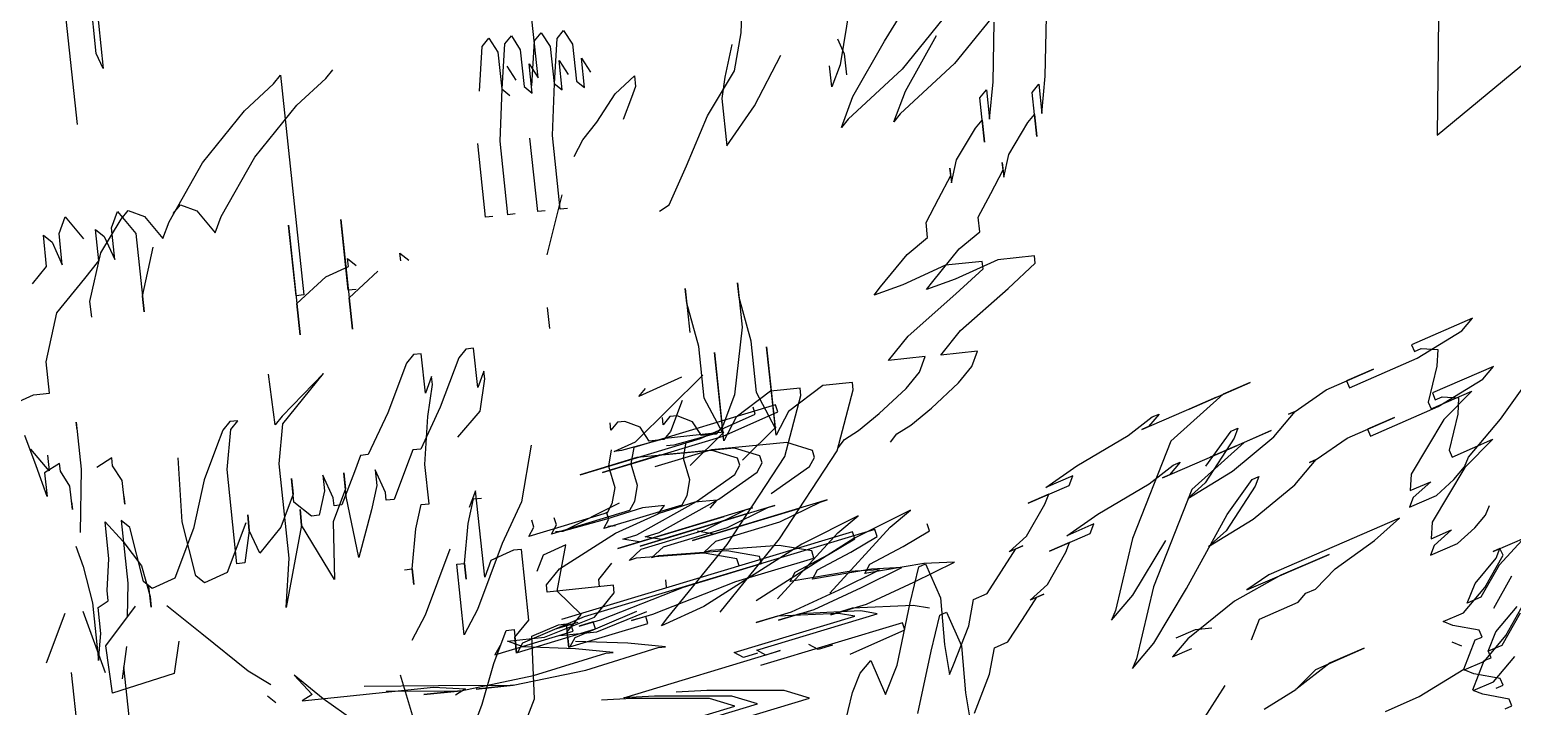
# Model space of a CAD drawing. Header units: millimetres. Extents: x 7703 to 16070, y -6855 to 95.
# Drawn here: x 14873.53 to 14896.03, y -4751.02 to -4740.75 of the extents above; entities that cross this region are included whole.
import ezdxf

# ---------------------------------------------------------------- set-up
doc = ezdxf.new("R2010")
doc.units = ezdxf.units.MM
for name, color, linetype in [('AĞAÇLAR', 7, 'Continuous'), ('yeni', 7, 'Continuous'), ('YENİ AĞAÇ', 80, 'Continuous')]:
    doc.layers.add(name, color=color, linetype=linetype)
doc.layers.add('kapı', color=6, linetype='Continuous', lineweight=9)
doc.styles.get("Standard").update_dxf_attribs({"font": 'stylu.ttf', "height": 10})

# ---------------------------------------------------------------- blocks, each defined once
blk = doc.blocks.new('A$C06865A3D')
at = {"color": 84}
for p, q in [((1.6992, 3.4733), (1.6799, 3.4243)), ((1.7004, 3.4603), (1.6992, 3.4733)), ((1.6908, 3.42), (1.7004, 3.4603)), ((1.7712, 3.4324), (1.7656, 3.466)), ((1.6875, 3.4276), (1.6973, 3.4364)), ((1.6973, 3.4364), (1.706, 3.4266)), ((1.7268, 3.3996), (1.7397, 3.4322)), ((1.7397, 3.4322), (1.7399, 3.4007)), ((1.7747, 3.3933), (1.7712, 3.4324)), ((1.6799, 3.4243), (1.6854, 3.4222)), ((1.6854, 3.4222), (1.6875, 3.4276)), ((1.706, 3.4266), (1.7214, 3.4017)), ((1.6694, 3.3656), (1.6908, 3.42)), ((1.2588, 3.4086), (1.2675, 3.3263)), ((1.3253, 3.3699), (1.2926, 3.4039)), ((1.7214, 3.4017), (1.7268, 3.3996)), ((1.7399, 3.4007), (1.7521, 3.3519)), ((1.8496, 3.4078), (1.8521, 3.3502)), ((1.6575, 3.3514), (1.6725, 3.3895)), ((1.6725, 3.3895), (1.6639, 3.3678)), ((1.778, 3.3857), (1.7747, 3.3933)), ((1.7791, 3.3727), (1.778, 3.3857)), ((1.8412, 3.3545), (1.8519, 3.3817)), ((1.3443, 3.347), (1.3253, 3.3699)), ((1.6639, 3.3678), (1.6694, 3.3656)), ((1.7782, 3.3542), (1.7791, 3.3727)), ((1.3262, 3.3617), (1.3443, 3.347)), ((1.327, 3.3535), (1.3262, 3.3617)), ((1.3543, 3.3314), (1.327, 3.3535)), ((1.6522, 3.3221), (1.6575, 3.3514)), ((1.7521, 3.3519), (1.7608, 3.3422)), ((1.7608, 3.3422), (1.7673, 3.3585)), ((1.7673, 3.3585), (1.7663, 3.34)), ((1.7696, 3.3324), (1.7782, 3.3542)), ((1.8433, 3.3599), (1.8412, 3.3545)), ((1.8466, 3.3524), (1.8433, 3.3599)), ((1.8488, 3.3578), (1.8433, 3.3599)), ((1.849, 3.3263), (1.8466, 3.3524)), ((1.8565, 3.3296), (1.8488, 3.3578)), ((1.8521, 3.3502), (1.8598, 3.322)), ((1.3407, 3.3424), (1.3543, 3.3314)), ((1.3415, 3.3342), (1.3407, 3.3424)), ((1.7663, 3.34), (1.7696, 3.3324)), ((1.2554, 3.2834), (1.2419, 3.3319)), ((1.3487, 3.3058), (1.3415, 3.3342)), ((1.8589, 3.3035), (1.8565, 3.3296)), ((1.2675, 3.3263), (1.2653, 3.2679)), ((1.6501, 3.3167), (1.6522, 3.3221)), ((1.6522, 3.3221), (1.6501, 3.3167)), ((1.6546, 3.296), (1.6522, 3.3221)), ((1.8556, 3.3111), (1.849, 3.3263)), ((1.8598, 3.322), (1.8556, 3.3111)), ((1.3586, 3.2903), (1.3487, 3.3058)), ((1.5917, 3.2642), (1.611, 3.3132)), ((1.611, 3.3132), (1.6024, 3.2915)), ((1.8524, 3.2872), (1.8589, 3.3035)), ((1.3495, 3.2976), (1.3586, 3.2903)), ((1.3541, 3.2939), (1.3495, 3.2976)), ((1.3604, 3.2738), (1.3541, 3.2939)), ((1.6505, 3.2537), (1.6546, 3.296)), ((1.8773, 3.3025), (1.86, 3.2905)), ((1.8828, 3.3004), (1.8773, 3.3025)), ((1.8806, 3.295), (1.8828, 3.3004)), ((1.8906, 3.2722), (1.8806, 3.295)), ((1.2662, 3.2596), (1.2554, 3.2834)), ((1.5767, 3.2262), (1.6003, 3.286)), ((1.6003, 3.286), (1.5917, 3.2642)), ((1.6024, 3.2915), (1.5995, 3.236)), ((1.6275, 3.2753), (1.6296, 3.2807)), ((1.6296, 3.2807), (1.633, 3.2731)), ((1.86, 3.2905), (1.8524, 3.2872)), ((1.3666, 3.2537), (1.3604, 3.2738)), ((1.6331, 3.2416), (1.6275, 3.2753)), ((1.633, 3.2731), (1.6419, 3.2319)), ((1.881, 3.232), (1.8906, 3.2722)), ((1.2653, 3.2679), (1.2662, 3.2596)), ((1.4197, 3.2635), (1.4013, 3.2407)), ((1.4242, 3.2598), (1.4197, 3.2635)), ((1.4232, 3.2306), (1.4242, 3.2598)), ((1.3757, 3.2463), (1.3666, 3.2537)), ((1.3738, 3.2253), (1.3757, 3.2463)), ((1.6409, 3.2134), (1.6505, 3.2537)), ((1.4013, 3.2407), (1.3883, 3.206)), ((1.5724, 3.2153), (1.5755, 3.2392)), ((1.5755, 3.2392), (1.5777, 3.2446)), ((1.5777, 3.2446), (1.5788, 3.2316)), ((1.5995, 3.236), (1.6325, 3.1602)), ((1.3773, 3.1924), (1.3738, 3.2253)), ((1.4201, 3.1803), (1.4232, 3.2306)), ((1.5788, 3.2316), (1.5767, 3.2262)), ((1.6419, 3.2319), (1.6409, 3.2134)), ((1.8703, 3.2048), (1.881, 3.232)), ((1.5607, 3.1696), (1.5724, 3.2153)), ((1.3883, 3.206), (1.3781, 3.1842)), ((1.3781, 3.1842), (1.3773, 3.1924)), ((1.4227, 3.1556), (1.4201, 3.1803)), ((1.4411, 3.1784), (1.4227, 3.1556)), ((1.4465, 3.1665), (1.4411, 3.1784)), ((1.6642, 3.1288), (1.652, 3.1777)), ((1.4483, 3.15), (1.4465, 3.1665)), ((1.5554, 3.1403), (1.5607, 3.1696)), ((1.5544, 3.1218), (1.5673, 3.1544)), ((1.564, 3.162), (1.5554, 3.1403)), ((1.5673, 3.1544), (1.564, 3.162)), ((1.6325, 3.1602), (1.6632, 3.1104)), ((1.4472, 3.1208), (1.4483, 3.15)), ((1.5609, 3.1381), (1.5544, 3.1218)), ((1.5642, 3.1305), (1.5609, 3.1381)), ((1.5719, 3.1023), (1.5642, 3.1305)), ((1.6665, 3.1028), (1.6642, 3.1288)), ((1.0306, 3.1264), (1.0434, 3.1236)), ((1.0315, 3.1182), (1.0306, 3.1264)), ((1.0551, 3.0916), (1.0315, 3.1182)), ((1.0434, 3.1236), (1.0661, 3.1052)), ((1.0561, 3.1208), (1.0689, 3.118)), ((1.0743, 3.1061), (1.0561, 3.1208)), ((1.4452, 3.0998), (1.4472, 3.1208)), ((1.0661, 3.1052), (1.0743, 3.1061)), ((1.6632, 3.1104), (1.6665, 3.1028)), ((1.4424, 3.087), (1.4452, 3.0998)), ((1.571, 3.0839), (1.5719, 3.1023)), ((1.5752, 3.0947), (1.571, 3.0839)), ((1.5731, 3.0893), (1.5752, 3.0947)), ((1.0832, 3.0613), (1.0551, 3.0916)), ((1.269, 3.0824), (1.2962, 3.0603)), ((1.278, 3.075), (1.269, 3.0824)), ((1.3887, 3.0909), (1.374, 3.0727)), ((1.3932, 3.0872), (1.3887, 3.0909)), ((1.4186, 3.0442), (1.3932, 3.0872)), ((1.4433, 3.0788), (1.4424, 3.087)), ((1.5776, 3.0687), (1.5731, 3.0893)), ((1.309, 3.0575), (1.278, 3.075)), ((1.374, 3.0727), (1.3692, 3.0389)), ((1.1287, 3.0245), (1.0832, 3.0613)), ((1.2962, 3.0603), (1.3298, 3.0181)), ((1.3408, 3.0317), (1.309, 3.0575)), ((1.3209, 3.0629), (1.3709, 3.0225)), ((1.3755, 3.0188), (1.3209, 3.0629)), ((1.582, 3.0481), (1.5776, 3.0687)), ((1.4926, 3.052), (1.4768, 3.0046)), ((1.4907, 3.031), (1.4926, 3.052)), ((1.5088, 3.0276), (1.5148, 3.051)), ((1.5148, 3.051), (1.5096, 3.0537)), ((1.5461, 3.0475), (1.5298, 3.0296)), ((1.5346, 3.0137), (1.5461, 3.0475)), ((1.5777, 3.0372), (1.582, 3.0481)), ((1.3692, 3.0389), (1.3755, 3.0188)), ((1.4355, 2.9628), (1.4186, 3.0442)), ((1.5898, 3.0199), (1.5777, 3.0372)), ((1.1324, 3.0291), (1.1287, 3.0245)), ((1.3709, 3.0225), (1.3408, 3.0317)), ((1.3707, 2.9862), (1.371, 3.0236)), ((1.4043, 3.0306), (1.3856, 3.0207)), ((1.4094, 3.0278), (1.4043, 3.0306)), ((1.4118, 3.0199), (1.4094, 3.0278)), ((1.4939, 2.9606), (1.4907, 3.031)), ((1.5001, 2.999), (1.5088, 3.0276)), ((1.5298, 3.0296), (1.5025, 2.9911)), ((1.5289, 3.025), (1.531, 3.0304)), ((1.5442, 3.0001), (1.5289, 3.025)), ((1.531, 3.0304), (1.5583, 3.0197)), ((1.3298, 3.0181), (1.3406, 2.9943)), ((1.3856, 3.0207), (1.3476, 2.9746)), ((1.4403, 3.0112), (1.3877, 2.9132)), ((1.4055, 2.9834), (1.4118, 3.0199)), ((1.4376, 3.0061), (1.4403, 3.0112)), ((1.5204, 2.9749), (1.5346, 3.0137)), ((1.5583, 3.0197), (1.5867, 2.996)), ((1.603, 2.9895), (1.5898, 3.0199)), ((1.4261, 2.9724), (1.4376, 3.0061)), ((1.4768, 3.0046), (1.4571, 2.9151)), ((1.5025, 2.9911), (1.5001, 2.999)), ((1.5473, 3.0003), (1.5148, 2.9646)), ((1.5717, 2.9579), (1.5442, 3.0001)), ((1.558, 3.0078), (1.5473, 3.0003)), ((1.2904, 2.9984), (1.2774, 2.9638)), ((1.3415, 2.9872), (1.324, 2.9562)), ((1.3406, 2.9943), (1.3415, 2.986)), ((1.3877, 2.9132), (1.4292, 2.9906)), ((1.5867, 2.996), (1.6063, 2.9819)), ((1.6063, 2.9819), (1.603, 2.9895)), ((0.9246, 2.9667), (0.9237, 2.9755)), ((1.3214, 2.9797), (1.3094, 2.9743)), ((1.3341, 2.9769), (1.3214, 2.9797)), ((1.3415, 2.986), (1.3341, 2.9769)), ((1.5511, 2.9845), (1.4957, 2.8814)), ((1.5393, 2.9377), (1.5563, 2.9818)), ((1.5563, 2.9818), (1.5511, 2.9845)), ((0.9235, 2.9356), (0.9246, 2.9667)), ((1.2774, 2.9638), (1.2766, 2.972)), ((1.3066, 2.9615), (1.3021, 2.9652)), ((1.3094, 2.9743), (1.3058, 2.9698)), ((1.3058, 2.9698), (1.3066, 2.9615)), ((1.3476, 2.9746), (1.3255, 2.9334)), ((1.329, 2.9647), (1.3366, 2.954)), ((1.4012, 2.9259), (1.4261, 2.9724)), ((1.4348, 2.9145), (1.4653, 2.9712)), ((1.4602, 2.974), (1.4388, 2.9589)), ((1.4653, 2.9712), (1.4602, 2.974)), ((1.5065, 2.9491), (1.5204, 2.9749)), ((1.5148, 2.9646), (1.5065, 2.9491)), ((1.324, 2.9562), (1.3203, 2.9517)), ((1.3366, 2.954), (1.352, 2.9457)), ((1.4388, 2.9589), (1.4035, 2.918)), ((1.4433, 2.8887), (1.4355, 2.9628)), ((1.5816, 2.9351), (1.5717, 2.9579)), ((1.352, 2.9457), (1.3596, 2.935)), ((1.3788, 2.9496), (1.3677, 2.9359)), ((1.3796, 2.9413), (1.3788, 2.9496)), ((1.5543, 2.9458), (1.5816, 2.9351)), ((1.5555, 2.9328), (1.5543, 2.9458)), ((0.929, 2.8829), (0.9235, 2.9356)), ((1.3677, 2.9359), (1.3539, 2.9095)), ((1.3596, 2.935), (1.3619, 2.9271)), ((1.396, 2.9287), (1.3853, 2.9212)), ((1.5244, 2.9329), (1.5188, 2.9226)), ((1.5621, 2.9176), (1.5555, 2.9328)), ((1.3619, 2.9271), (1.3315, 2.8703)), ((1.4008, 2.9129), (1.4012, 2.9259)), ((1.4035, 2.918), (1.4008, 2.9129)), ((1.5188, 2.9226), (1.5109, 2.9202)), ((1.5775, 2.8927), (1.5621, 2.9176)), ((1.0636, 2.9105), (1.0724, 2.9115)), ((1.0684, 2.9066), (1.0636, 2.9105)), ((1.4067, 2.8498), (1.4348, 2.9145)), ((1.0119, 2.8962), (1.0797, 2.8413)), ((1.0555, 2.8609), (1.0119, 2.8962)), ((1.158, 2.8984), (1.1541, 2.8935)), ((1.1541, 2.8935), (1.155, 2.8848)), ((1.1822, 2.8788), (1.158, 2.8984)), ((0.9433, 2.8312), (0.929, 2.8829)), ((1.0603, 2.857), (1.0615, 2.8881)), ((1.155, 2.8848), (1.1723, 2.8467)), ((1.1765, 2.8915), (1.1822, 2.8788)), ((1.1813, 2.8876), (1.1765, 2.8915)), ((1.1968, 2.867), (1.1813, 2.8876)), ((1.4943, 2.8028), (1.5414, 2.8905)), ((1.5414, 2.8905), (1.5228, 2.8805)), ((1.2444, 2.8764), (1.2706, 2.8394)), ((1.3291, 2.8783), (1.3239, 2.881)), ((1.3315, 2.8703), (1.3291, 2.8783)), ((1.3326, 2.8739), (1.3363, 2.8785)), ((1.3363, 2.8785), (1.3326, 2.8739)), ((1.3993, 2.8727), (1.3948, 2.8764)), ((1.5228, 2.8805), (1.4796, 2.8373)), ((1.0594, 2.8657), (1.0555, 2.8609)), ((1.1988, 2.8399), (1.1968, 2.867)), ((1.0797, 2.8413), (1.0603, 2.857)), ((1.1723, 2.8467), (1.1848, 2.8125)), ((1.3571, 2.8391), (1.3554, 2.8556)), ((1.3852, 2.8088), (1.4019, 2.848)), ((1.3984, 2.8344), (1.4067, 2.8498)), ((1.2706, 2.8394), (1.2831, 2.8052)), ((1.3194, 2.8401), (1.3124, 2.8217)), ((1.3405, 2.8094), (1.3194, 2.8401)), ((1.3616, 2.8354), (1.3571, 2.8391)), ((1.3961, 2.8423), (1.3763, 2.7931)), ((1.3787, 2.7852), (1.4091, 2.8419)), ((1.404, 2.8447), (1.3984, 2.8344)), ((1.4091, 2.8419), (1.404, 2.8447)), ((1.432, 2.8387), (1.4091, 2.8197)), ((1.4283, 2.8342), (1.432, 2.8387)), ((1.4796, 2.8373), (1.4634, 2.8194)), ((0.9491, 2.8185), (0.9433, 2.8312)), ((1.4006, 2.7813), (1.4283, 2.8342)), ((0.914, 2.8148), (0.9267, 2.8206)), ((0.9149, 2.806), (0.914, 2.8148)), ((0.9267, 2.8206), (0.9491, 2.8185)), ((1.1848, 2.8125), (1.1808, 2.8077)), ((1.2422, 2.8142), (1.2462, 2.8191)), ((1.2529, 2.7976), (1.2422, 2.8142)), ((1.3124, 2.8217), (1.3182, 2.809)), ((1.4091, 2.8197), (1.3787, 2.7915)), ((1.0882, 2.8004), (1.089, 2.7536)), ((1.0938, 2.7496), (1.0882, 2.8004)), ((1.1808, 2.8077), (1.1866, 2.795)), ((1.2831, 2.8052), (1.3062, 2.7545)), ((1.3669, 2.8097), (1.3405, 2.8094)), ((1.3668, 2.786), (1.3852, 2.8088)), ((1.3687, 2.7922), (1.3669, 2.8097)), ((1.1866, 2.795), (1.1982, 2.7696)), ((1.2732, 2.7731), (1.2529, 2.7976)), ((1.3516, 2.77), (1.36, 2.7912)), ((1.36, 2.7912), (1.3639, 2.7961)), ((1.3639, 2.7961), (1.3784, 2.7843)), ((1.3784, 2.7843), (1.3687, 2.7922)), ((1.3763, 2.7931), (1.3787, 2.7852)), ((1.3684, 2.7321), (1.4006, 2.7813)), ((0.8826, 2.776), (0.905, 2.7739)), ((0.8884, 2.7633), (0.8826, 2.776)), ((0.905, 2.7739), (0.9535, 2.7347)), ((0.9438, 2.7426), (0.9225, 2.7758)), ((1.0899, 2.7448), (1.0578, 2.7694)), ((1.1709, 2.7756), (1.1806, 2.7677)), ((1.1894, 2.7687), (1.1709, 2.7756)), ((1.1806, 2.7677), (1.1912, 2.7511)), ((1.1942, 2.7647), (1.1894, 2.7687)), ((1.1982, 2.7696), (1.1942, 2.7647)), ((1.2693, 2.7683), (1.2732, 2.7731)), ((1.3129, 2.733), (1.2693, 2.7683)), ((1.2829, 2.7653), (1.2732, 2.7731)), ((1.2732, 2.7731), (1.2829, 2.7653)), ((1.3879, 2.7365), (1.3516, 2.77)), ((0.8805, 2.7536), (0.8893, 2.7545)), ((0.8999, 2.7379), (0.8805, 2.7536)), ((0.9078, 2.7476), (0.8884, 2.7633)), ((0.8893, 2.7545), (0.9078, 2.7476)), ((1.089, 2.7536), (1.0899, 2.7448)), ((1.1552, 2.7562), (1.1649, 2.7483)), ((1.1698, 2.7444), (1.1552, 2.7562)), ((1.3062, 2.7545), (1.3129, 2.733)), ((0.9535, 2.7347), (0.9438, 2.7426)), ((1.1141, 2.7252), (1.0938, 2.7496)), ((1.1649, 2.7483), (1.1765, 2.7229)), ((1.2107, 2.7174), (1.1698, 2.7444)), ((1.1912, 2.7511), (1.2107, 2.7174)), ((0.9017, 2.7203), (0.8999, 2.7379)), ((1.327, 2.6903), (1.3684, 2.7321)), ((1.3499, 2.7094), (1.3684, 2.7321)), ((1.3684, 2.7321), (1.3499, 2.7094)), ((1.3994, 2.7111), (1.3879, 2.7365)), ((0.9054, 2.6853), (0.9017, 2.7203)), ((1.1723, 2.6781), (1.1141, 2.7252)), ((1.1765, 2.7229), (1.2094, 2.6915)), ((1.1511, 2.7114), (1.1608, 2.7035)), ((1.1608, 2.7035), (1.1511, 2.7114)), ((1.1608, 2.7035), (1.1981, 2.6488)), ((1.2094, 2.6915), (1.1608, 2.7035)), ((0.9267, 2.652), (0.9054, 2.6853)), ((1.2856, 2.6484), (1.327, 2.6903)), ((1.0922, 2.6386), (1.0541, 2.6721)), ((1.1284, 2.6735), (1.1457, 2.6354)), ((1.1981, 2.6488), (1.1723, 2.6781)), ((1.2995, 2.6749), (1.3407, 2.6527)), ((0.9461, 2.6363), (0.9267, 2.652)), ((0.9382, 2.6266), (0.9461, 2.6363)), ((1.13, 2.616), (1.0922, 2.6386)), ((0.9313, 2.6082), (0.9382, 2.6266)), ((0.9772, 2.6352), (1.0063, 2.6117)), ((0.9821, 2.6313), (0.9772, 2.6352)), ((1.0172, 2.635), (1.0142, 2.6214)), ((1.022, 2.6311), (1.0172, 2.635)), ((1.0356, 2.6281), (1.022, 2.6311)), ((1.0502, 2.6164), (1.0356, 2.6281)), ((1.1457, 2.6354), (1.1388, 2.6169)), ((1.0453, 2.6203), (1.0502, 2.6164)), ((1.1388, 2.6169), (1.13, 2.616)), ((1.0063, 2.6117), (1.0412, 2.5755)), ((1.1189, 2.5266), (1.1132, 2.5654)), ((1.1571, 2.5701), (1.1725, 2.5495)), ((1.1725, 2.5495), (1.149, 2.504)), ((1.0779, 2.5217), (1.0952, 2.4836)), ((1.149, 2.504), (1.1189, 2.5266)), ((1.1406, 2.5248), (1.1769, 2.4954))]:
    blk.add_line(p, q, dxfattribs=at)
at = {"color": 87}
for p, q in [((1.7379, 3.4581), (1.7186, 3.4091)), ((1.739, 3.445), (1.7379, 3.4581)), ((1.7295, 3.4048), (1.739, 3.445)), ((1.7262, 3.4124), (1.7359, 3.4211)), ((1.7359, 3.4211), (1.7447, 3.4114)), ((1.7186, 3.4091), (1.724, 3.4069)), ((1.724, 3.4069), (1.7262, 3.4124)), ((1.7447, 3.4114), (1.76, 3.3865)), ((1.7655, 3.3843), (1.7783, 3.417)), ((1.7783, 3.417), (1.7785, 3.3855)), ((1.7081, 3.3504), (1.7295, 3.4048)), ((1.76, 3.3865), (1.7655, 3.3843)), ((1.7785, 3.3855), (1.7907, 3.3367)), ((1.2327, 3.3763), (1.2414, 3.294)), ((1.6962, 3.3362), (1.7112, 3.3743)), ((1.7112, 3.3743), (1.7026, 3.3525)), ((1.8166, 3.3705), (1.8133, 3.3781)), ((1.2158, 3.2996), (1.2006, 3.3646)), ((1.2992, 3.3376), (1.2665, 3.3716)), ((1.8178, 3.3574), (1.8166, 3.3705)), ((1.7026, 3.3525), (1.7081, 3.3504)), ((1.8168, 3.339), (1.8178, 3.3574)), ((1.7995, 3.3269), (1.8059, 3.3433)), ((1.8059, 3.3433), (1.8049, 3.3248)), ((1.8082, 3.3172), (1.8168, 3.339)), ((1.8952, 3.3144), (1.8874, 3.3426)), ((1.3182, 3.3147), (1.2992, 3.3376)), ((1.3, 3.3294), (1.3182, 3.3147)), ((1.3009, 3.3212), (1.3, 3.3294)), ((1.6909, 3.3069), (1.6962, 3.3362)), ((1.7907, 3.3367), (1.7995, 3.3269)), ((1.8876, 3.3111), (1.8853, 3.3371)), ((1.8907, 3.335), (1.8985, 3.3068)), ((1.3282, 3.2991), (1.3009, 3.3212)), ((1.8049, 3.3248), (1.8082, 3.3172)), ((1.3145, 3.3101), (1.3282, 3.2991)), ((1.3154, 3.3019), (1.3145, 3.3101)), ((1.6888, 3.3014), (1.6909, 3.3069)), ((1.6909, 3.3069), (1.6888, 3.3014)), ((1.6932, 3.2808), (1.6909, 3.3069)), ((1.8942, 3.2959), (1.8876, 3.3111)), ((1.8985, 3.3068), (1.8942, 3.2959)), ((1.8975, 3.2883), (1.8952, 3.3144)), ((1.9141, 3.2818), (1.9118, 3.3078)), ((1.2292, 3.2511), (1.2158, 3.2996)), ((1.2414, 3.294), (1.2392, 3.2356)), ((1.3225, 3.2735), (1.3154, 3.3019)), ((1.6304, 3.249), (1.6496, 3.298)), ((1.6496, 3.298), (1.6411, 3.2762)), ((1.6891, 3.2384), (1.6932, 3.2808)), ((1.8911, 3.272), (1.8975, 3.2883)), ((1.916, 3.2873), (1.8987, 3.2753)), ((1.9077, 3.2655), (1.9141, 3.2818)), ((1.9326, 3.2808), (1.9152, 3.2688)), ((1.9215, 3.2852), (1.916, 3.2873)), ((1.9193, 3.2797), (1.9215, 3.2852)), ((1.938, 3.2786), (1.9326, 3.2808)), ((1.3325, 3.258), (1.3225, 3.2735)), ((1.6153, 3.2109), (1.6389, 3.2708)), ((1.6389, 3.2708), (1.6304, 3.249)), ((1.6411, 3.2762), (1.6381, 3.2208)), ((1.8987, 3.2753), (1.8911, 3.272)), ((1.9152, 3.2688), (1.9077, 3.2655)), ((1.9359, 3.2732), (1.938, 3.2786)), ((1.3234, 3.2653), (1.3325, 3.258)), ((1.328, 3.2616), (1.3234, 3.2653)), ((1.3342, 3.2415), (1.328, 3.2616)), ((1.6662, 3.26), (1.6683, 3.2655)), ((1.6718, 3.2264), (1.6662, 3.26)), ((1.6683, 3.2655), (1.6716, 3.2579)), ((1.6716, 3.2579), (1.6805, 3.2167)), ((1.2401, 3.2273), (1.2292, 3.2511)), ((1.2392, 3.2356), (1.2401, 3.2273)), ((1.3405, 3.2214), (1.3342, 3.2415)), ((1.6795, 3.1982), (1.6891, 3.2384)), ((1.3496, 3.214), (1.3405, 3.2214)), ((1.3936, 3.2312), (1.3752, 3.2084)), ((1.3981, 3.2275), (1.3936, 3.2312)), ((1.397, 3.1982), (1.3981, 3.2275)), ((1.6111, 3.2), (1.6142, 3.224)), ((1.6142, 3.224), (1.6163, 3.2294)), ((1.6163, 3.2294), (1.6175, 3.2164)), ((1.6906, 3.1624), (1.6718, 3.2264)), ((1.3477, 3.193), (1.3496, 3.214)), ((1.6175, 3.2164), (1.6153, 3.2109)), ((1.6381, 3.2208), (1.6711, 3.1449)), ((1.6805, 3.2167), (1.6795, 3.1982)), ((1.3752, 3.2084), (1.3622, 3.1737)), ((1.394, 3.148), (1.397, 3.1982)), ((1.5994, 3.1544), (1.6111, 3.2)), ((1.3511, 3.1601), (1.3477, 3.193)), ((1.3622, 3.1737), (1.352, 3.1519)), ((1.352, 3.1519), (1.3511, 3.1601)), ((1.5941, 3.125), (1.5994, 3.1544)), ((1.7028, 3.1136), (1.6906, 3.1624)), ((1.3966, 3.1233), (1.394, 3.148)), ((1.415, 3.1461), (1.3966, 3.1233)), ((1.4204, 3.1342), (1.415, 3.1461)), ((1.6027, 3.1468), (1.5941, 3.125)), ((1.606, 3.1392), (1.6027, 3.1468)), ((1.6711, 3.1449), (1.7019, 3.0951)), ((1.0428, 3.0857), (0.9837, 3.1335)), ((1.4221, 3.1177), (1.4204, 3.1342)), ((1.5931, 3.1066), (1.606, 3.1392)), ((1.4211, 3.0885), (1.4221, 3.1177)), ((1.5995, 3.1229), (1.5931, 3.1066)), ((1.6028, 3.1153), (1.5995, 3.1229)), ((1.6106, 3.0871), (1.6028, 3.1153)), ((1.7052, 3.0875), (1.7028, 3.1136)), ((1.0045, 3.0941), (1.0172, 3.0913)), ((1.0053, 3.0859), (1.0045, 3.0941)), ((1.7019, 3.0951), (1.7052, 3.0875)), ((1.0289, 3.0593), (1.0053, 3.0859)), ((1.0172, 3.0913), (1.04, 3.0729)), ((1.03, 3.0885), (1.0428, 3.0857)), ((1.0482, 3.0738), (1.03, 3.0885)), ((1.4191, 3.0675), (1.4211, 3.0885)), ((1.6096, 3.0686), (1.6106, 3.0871)), ((0.9933, 3.0803), (1.006, 3.0775)), ((0.9941, 3.072), (0.9933, 3.0803)), ((1.0177, 3.0454), (0.9941, 3.072)), ((1.006, 3.0775), (1.0288, 3.0591)), ((1.0188, 3.0747), (1.0316, 3.0719)), ((1.04, 3.0729), (1.0482, 3.0738)), ((1.6139, 3.0795), (1.6096, 3.0686)), ((1.6118, 3.0741), (1.6139, 3.0795)), ((1.6162, 3.0535), (1.6118, 3.0741)), ((1.0288, 3.0591), (1.037, 3.06)), ((1.0571, 3.029), (1.0289, 3.0593)), ((1.3626, 3.0586), (1.3478, 3.0404)), ((1.3671, 3.0549), (1.3626, 3.0586)), ((1.4163, 3.0547), (1.4191, 3.0675)), ((1.2428, 3.05), (1.2701, 3.028)), ((1.2519, 3.0427), (1.2428, 3.05)), ((1.3924, 3.0119), (1.3671, 3.0549)), ((1.4172, 3.0464), (1.4163, 3.0547)), ((1.6207, 3.0328), (1.6162, 3.0535)), ((1.2829, 3.0252), (1.2519, 3.0427)), ((1.3583, 3.0355), (1.3029, 2.9324)), ((1.3478, 3.0404), (1.3431, 3.0066)), ((1.3635, 3.0328), (1.3583, 3.0355)), ((1.1025, 2.9922), (1.0571, 3.029)), ((1.3147, 2.9994), (1.2829, 3.0252)), ((1.2948, 3.0306), (1.3448, 2.9902)), ((1.3494, 2.9865), (1.2948, 3.0306)), ((1.3464, 2.9887), (1.3635, 3.0328)), ((1.6164, 3.022), (1.6207, 3.0328)), ((1.0913, 2.9784), (1.0459, 3.0151)), ((1.3007, 2.9367), (1.3011, 3.0116)), ((1.3352, 2.9749), (1.3523, 3.0189)), ((1.3523, 3.0189), (1.3471, 3.0217)), ((1.4835, 3.0214), (1.3699, 2.81)), ((1.4093, 2.9304), (1.3924, 3.0119)), ((1.4665, 3.0197), (1.4507, 2.9723)), ((1.4645, 2.9987), (1.4665, 3.0197)), ((1.4827, 2.9953), (1.4886, 3.0187)), ((1.4886, 3.0187), (1.4835, 3.0214)), ((1.5199, 3.0151), (1.5037, 2.9973)), ((1.5085, 2.9814), (1.5199, 3.0151)), ((1.5676, 3.0098), (1.5697, 3.0152)), ((1.5697, 3.0152), (1.5969, 3.0045)), ((1.6284, 3.0046), (1.6164, 3.022)), ((1.3448, 2.9902), (1.3147, 2.9994)), ((1.3431, 3.0066), (1.3494, 2.9865)), ((1.4723, 3.0076), (1.3587, 2.7961)), ((1.4715, 2.9814), (1.4774, 3.0048)), ((1.4774, 3.0048), (1.4723, 3.0076)), ((1.5087, 3.0013), (1.4925, 2.9834)), ((1.4973, 2.9676), (1.5087, 3.0013)), ((1.5829, 2.9849), (1.5676, 3.0098)), ((1.5969, 3.0045), (1.6253, 2.9807)), ((1.6417, 2.9743), (1.6284, 3.0046)), ((1.1062, 2.9968), (1.1025, 2.9922)), ((1.2994, 2.9011), (1.3464, 2.9887)), ((1.3448, 2.9913), (1.3154, 2.9549)), ((1.3595, 2.9883), (1.3215, 2.9423)), ((1.3446, 2.9539), (1.3448, 2.9913)), ((1.3781, 2.9983), (1.3595, 2.9883)), ((1.3833, 2.9955), (1.3781, 2.9983)), ((1.3793, 2.9511), (1.3857, 2.9876)), ((1.3857, 2.9876), (1.3833, 2.9955)), ((1.4678, 2.9283), (1.4645, 2.9987)), ((1.474, 2.9667), (1.4827, 2.9953)), ((1.5037, 2.9973), (1.4764, 2.9588)), ((1.095, 2.9829), (1.0913, 2.9784)), ((1.3037, 2.9858), (1.3145, 2.962)), ((1.3669, 2.9844), (1.3483, 2.9745)), ((1.4142, 2.9789), (1.3616, 2.8809)), ((1.3721, 2.9817), (1.3669, 2.9844)), ((1.3745, 2.9737), (1.3721, 2.9817)), ((1.4114, 2.9738), (1.4142, 2.9789)), ((1.4628, 2.9529), (1.4715, 2.9814)), ((1.4925, 2.9834), (1.4652, 2.9449)), ((1.4848, 2.8879), (1.5319, 2.9755)), ((1.4942, 2.9426), (1.5085, 2.9814)), ((1.5319, 2.9755), (1.5212, 2.968)), ((1.6103, 2.9426), (1.5829, 2.9849)), ((1.6253, 2.9807), (1.645, 2.9667)), ((1.2882, 2.8872), (1.3352, 2.9749)), ((1.3483, 2.9745), (1.3103, 2.9285)), ((1.403, 2.9651), (1.3504, 2.8671)), ((1.3682, 2.9373), (1.3745, 2.9737)), ((1.4, 2.94), (1.4114, 2.9738)), ((1.4002, 2.9599), (1.403, 2.9651)), ((1.4507, 2.9723), (1.431, 2.8828)), ((1.4764, 2.9588), (1.474, 2.9667)), ((1.483, 2.9287), (1.4973, 2.9676)), ((1.5212, 2.968), (1.4887, 2.9323)), ((1.3154, 2.9549), (1.2978, 2.9239)), ((1.3154, 2.9537), (1.308, 2.9446)), ((1.3145, 2.962), (1.3154, 2.9537)), ((1.3616, 2.8809), (1.4031, 2.9583)), ((1.4031, 2.9583), (1.3699, 2.8964)), ((1.3888, 2.9262), (1.4002, 2.9599)), ((1.4652, 2.9449), (1.4628, 2.9529)), ((1.4736, 2.874), (1.5207, 2.9617)), ((1.51, 2.9541), (1.4775, 2.9184)), ((1.5207, 2.9617), (1.51, 2.9541)), ((0.8976, 2.9432), (1.0333, 2.8334)), ((0.8985, 2.9344), (0.8976, 2.9432)), ((1.2833, 2.942), (1.2796, 2.9375)), ((1.2952, 2.9474), (1.2833, 2.942)), ((1.308, 2.9446), (1.2952, 2.9474)), ((1.3215, 2.9423), (1.2994, 2.9011)), ((1.3504, 2.8671), (1.3919, 2.9444)), ((1.3647, 2.8992), (1.3793, 2.9511)), ((1.434, 2.9417), (1.4126, 2.9266)), ((1.4392, 2.9389), (1.434, 2.9417)), ((1.4804, 2.9168), (1.4942, 2.9426)), ((0.8973, 2.9033), (0.8985, 2.9344)), ((1.2805, 2.9292), (1.276, 2.9329)), ((1.2796, 2.9375), (1.2805, 2.9292)), ((1.2942, 2.9194), (1.3007, 2.9367)), ((1.3029, 2.9324), (1.3104, 2.9217)), ((1.3535, 2.8853), (1.3682, 2.9373)), ((1.375, 2.8936), (1.4, 2.94)), ((1.4087, 2.8822), (1.4392, 2.9389)), ((1.4171, 2.8564), (1.4093, 2.9304)), ((1.4692, 2.9029), (1.483, 2.9287)), ((1.4887, 2.9323), (1.4804, 2.9168)), ((1.3103, 2.9285), (1.2882, 2.8872)), ((1.2917, 2.9185), (1.2992, 2.9078)), ((1.2978, 2.9239), (1.2942, 2.9194)), ((1.3104, 2.9217), (1.3259, 2.9134)), ((1.3526, 2.9173), (1.3416, 2.9036)), ((1.3535, 2.909), (1.3526, 2.9173)), ((1.3638, 2.8798), (1.3888, 2.9262)), ((1.4126, 2.9266), (1.3774, 2.8857)), ((1.4228, 2.9278), (1.4014, 2.9127)), ((1.428, 2.9251), (1.4228, 2.9278)), ((1.4775, 2.9184), (1.4692, 2.9029)), ((1.2992, 2.9078), (1.3147, 2.8995)), ((1.3259, 2.9134), (1.3334, 2.9027)), ((1.3405, 2.8744), (1.3535, 2.909)), ((1.4014, 2.9127), (1.3662, 2.8719)), ((0.9029, 2.8506), (0.8973, 2.9033)), ((1.3358, 2.8948), (1.3053, 2.838)), ((1.3102, 2.8462), (1.326, 2.8936)), ((1.3147, 2.8995), (1.3222, 2.8888)), ((1.3416, 2.9036), (1.3277, 2.8772)), ((1.3334, 2.9027), (1.3358, 2.8948)), ((1.3592, 2.8889), (1.3647, 2.8992)), ((1.3699, 2.8964), (1.3592, 2.8889)), ((1.3746, 2.8806), (1.375, 2.8936)), ((1.4373, 2.7871), (1.4982, 2.9006)), ((1.4982, 2.9006), (1.4927, 2.8902)), ((1.3222, 2.8888), (1.3246, 2.8809)), ((1.348, 2.875), (1.3535, 2.8853)), ((1.3587, 2.8826), (1.348, 2.875)), ((1.3774, 2.8857), (1.3746, 2.8806)), ((1.3806, 2.8175), (1.4087, 2.8822)), ((1.431, 2.8828), (1.418, 2.8482)), ((1.487, 2.8867), (1.4815, 2.8764)), ((1.4927, 2.8902), (1.4848, 2.8879)), ((1.0354, 2.8558), (1.0423, 2.8743)), ((1.0375, 2.8782), (1.0462, 2.8792)), ((1.0423, 2.8743), (1.0375, 2.8782)), ((1.3246, 2.8809), (1.2941, 2.8242)), ((1.3277, 2.8772), (1.3102, 2.8462)), ((1.3292, 2.8232), (1.3405, 2.8744)), ((1.3634, 2.8667), (1.3638, 2.8798)), ((1.3662, 2.8719), (1.3634, 2.8667)), ((1.4815, 2.8764), (1.4736, 2.874)), ((0.9857, 2.8639), (1.0536, 2.809)), ((1.0294, 2.8286), (0.9857, 2.8639)), ((1.1319, 2.8661), (1.1279, 2.8612)), ((1.1279, 2.8612), (1.1289, 2.8525)), ((1.1561, 2.8465), (1.1319, 2.8661)), ((1.1503, 2.8592), (1.1561, 2.8465)), ((1.1552, 2.8553), (1.1503, 2.8592)), ((0.9172, 2.7989), (0.9029, 2.8506)), ((1.0342, 2.8247), (1.0354, 2.8558)), ((1.1289, 2.8525), (1.1462, 2.8144)), ((1.1706, 2.8347), (1.1552, 2.8553)), ((1.303, 2.846), (1.2978, 2.8487)), ((1.418, 2.8482), (1.4171, 2.8564)), ((1.4967, 2.8482), (1.4535, 2.805)), ((1.4682, 2.7705), (1.5153, 2.8582)), ((1.5153, 2.8582), (1.4967, 2.8482)), ((1.2918, 2.8321), (1.2866, 2.8349)), ((1.3053, 2.838), (1.303, 2.846)), ((1.3065, 2.8416), (1.3102, 2.8462)), ((1.3102, 2.8462), (1.3065, 2.8416)), ((1.3686, 2.8441), (1.3355, 2.8031)), ((1.3732, 2.8404), (1.3686, 2.8441)), ((1.3758, 2.8157), (1.3732, 2.8404)), ((1.457, 2.7567), (1.5041, 2.8443)), ((1.5041, 2.8443), (1.4855, 2.8344)), ((1.0333, 2.8334), (1.0294, 2.8286)), ((1.0536, 2.809), (1.0342, 2.8247)), ((1.1958, 2.8063), (1.1706, 2.8347)), ((1.2941, 2.8242), (1.2918, 2.8321)), ((1.331, 2.8068), (1.3292, 2.8232)), ((1.4855, 2.8344), (1.4423, 2.7911)), ((1.1462, 2.8144), (1.1586, 2.7802)), ((1.2387, 2.8198), (1.2445, 2.8071)), ((1.2921, 2.7767), (1.2387, 2.8198)), ((1.2971, 2.8127), (1.2932, 2.8078)), ((1.3408, 2.7774), (1.2971, 2.8127)), ((1.3591, 2.7765), (1.3758, 2.8157)), ((1.3723, 2.8021), (1.3806, 2.8175)), ((1.3778, 2.8124), (1.3723, 2.8021)), ((1.383, 2.8096), (1.3778, 2.8124)), ((1.22, 2.7867), (1.1958, 2.8063)), ((1.2932, 2.8078), (1.2863, 2.7894)), ((1.3355, 2.8031), (1.331, 2.8068)), ((1.3699, 2.81), (1.3501, 2.7608)), ((1.3525, 2.7529), (1.383, 2.8096)), ((1.3611, 2.7882), (1.3694, 2.8037)), ((1.3745, 2.749), (1.4022, 2.8019)), ((1.4059, 2.8064), (1.3829, 2.7873)), ((1.4022, 2.8019), (1.4059, 2.8064)), ((1.4535, 2.805), (1.4373, 2.7871)), ((0.8879, 2.7825), (0.9006, 2.7883)), ((0.9006, 2.7883), (0.9229, 2.7862)), ((0.9229, 2.7862), (0.9172, 2.7989)), ((1.2863, 2.7894), (1.2921, 2.7767)), ((1.3413, 2.739), (1.3718, 2.7958)), ((1.3666, 2.7985), (1.3611, 2.7882)), ((1.3718, 2.7958), (1.3666, 2.7985)), ((1.4423, 2.7911), (1.4261, 2.7733)), ((0.8888, 2.7737), (0.8879, 2.7825)), ((1.1586, 2.7802), (1.1547, 2.7754)), ((1.2161, 2.7819), (1.22, 2.7867)), ((1.2267, 2.7653), (1.2161, 2.7819)), ((1.3407, 2.7537), (1.3591, 2.7765)), ((1.3426, 2.7599), (1.3408, 2.7774)), ((1.3829, 2.7873), (1.3526, 2.7592)), ((0.8964, 2.7435), (0.8888, 2.7737)), ((1.1547, 2.7754), (1.1605, 2.7627)), ((1.2471, 2.7408), (1.2267, 2.7653)), ((1.257, 2.7729), (1.2801, 2.7222)), ((1.1605, 2.7627), (1.172, 2.7373)), ((1.3338, 2.7589), (1.3378, 2.7638)), ((1.3454, 2.7335), (1.3338, 2.7589)), ((1.3378, 2.7638), (1.3523, 2.752)), ((1.3526, 2.7592), (1.3407, 2.7537)), ((1.3523, 2.752), (1.3426, 2.7599)), ((1.3501, 2.7608), (1.3525, 2.7529)), ((0.8565, 2.7437), (0.8789, 2.7416)), ((0.8622, 2.731), (0.8565, 2.7437)), ((0.9176, 2.7102), (0.8964, 2.7435)), ((1.1448, 2.7433), (1.1545, 2.7354)), ((1.1633, 2.7364), (1.1448, 2.7433)), ((1.339, 2.747), (1.3413, 2.739)), ((1.3422, 2.6998), (1.3745, 2.749)), ((0.8816, 2.7153), (0.8622, 2.731)), ((1.1545, 2.7354), (1.1651, 2.7188)), ((1.1681, 2.7324), (1.1633, 2.7364)), ((1.172, 2.7373), (1.1681, 2.7324)), ((1.2431, 2.736), (1.2471, 2.7408)), ((1.2567, 2.733), (1.2471, 2.7408)), ((1.2471, 2.7408), (1.2567, 2.733)), ((1.3618, 2.7042), (1.3454, 2.7335)), ((0.8544, 2.7213), (0.8632, 2.7222)), ((0.8738, 2.7056), (0.8544, 2.7213)), ((0.8632, 2.7222), (0.8816, 2.7153)), ((1.0668, 2.7261), (1.0628, 2.7212)), ((1.0628, 2.7212), (1.0638, 2.7125)), ((1.0677, 2.7173), (1.0668, 2.7261)), ((1.1291, 2.7239), (1.1388, 2.716)), ((1.1436, 2.7121), (1.1291, 2.7239)), ((1.1651, 2.7188), (1.1612, 2.714)), ((1.2801, 2.7222), (1.2868, 2.7007)), ((0.9273, 2.7024), (0.9176, 2.7102)), ((1.0638, 2.7125), (1.0695, 2.6998)), ((1.088, 2.6929), (1.0677, 2.7173)), ((1.1388, 2.716), (1.1503, 2.6906)), ((1.1612, 2.714), (1.1436, 2.7121)), ((0.8756, 2.688), (0.8738, 2.7056)), ((1.0695, 2.6998), (1.0811, 2.6744)), ((1.3009, 2.658), (1.3422, 2.6998)), ((1.3238, 2.6771), (1.3422, 2.6998)), ((1.3422, 2.6998), (1.3238, 2.6771)), ((1.3733, 2.6788), (1.3618, 2.7042)), ((1.1462, 2.6458), (1.088, 2.6929)), ((1.1503, 2.6906), (1.1531, 2.6643)), ((1.0811, 2.6744), (1.1023, 2.6412)), ((1.1249, 2.6791), (1.1346, 2.6712)), ((1.1346, 2.6712), (1.1249, 2.6791)), ((1.1346, 2.6712), (1.1501, 2.6507)), ((1.1531, 2.6643), (1.1346, 2.6712)), ((1.1501, 2.6507), (1.1462, 2.6458)), ((1.1023, 2.6412), (1.1196, 2.6031)), ((0.9797, 2.6005), (0.9894, 2.5927)), ((0.991, 2.6027), (0.988, 2.5891)), ((0.9959, 2.5988), (0.991, 2.6027)), ((1.0661, 2.6063), (1.0573, 2.6053)), ((1.0573, 2.6053), (1.0961, 2.574)), ((1.1039, 2.5837), (1.0661, 2.6063)), ((1.1196, 2.6031), (1.1127, 2.5846)), ((0.9793, 2.5882), (0.956, 2.599)), ((0.9894, 2.5927), (0.967, 2.5947)), ((0.988, 2.5891), (1.0026, 2.5773)), ((1.0095, 2.5958), (0.9959, 2.5988)), ((1.024, 2.5841), (1.0095, 2.5958)), ((1.2456, 2.5897), (1.2374, 2.5888)), ((1.0026, 2.5773), (0.9793, 2.5882)), ((1.0192, 2.588), (1.024, 2.5841)), ((1.1127, 2.5846), (1.1039, 2.5837)), ((1.0961, 2.574), (1.1148, 2.5545)), ((1.1337, 2.5114), (1.0871, 2.5331)), ((1.1309, 2.5378), (1.1464, 2.5172)), ((1.1144, 2.4925), (1.1508, 2.4631))]:
    blk.add_line(p, q, dxfattribs=at)
at = {"color": 85}
for p, q in [((1.8731, 3.3231), (1.8653, 3.3513)), ((1.8994, 3.2939), (1.8939, 3.296)), ((1.8972, 3.2884), (1.8994, 3.2939)), ((1.8766, 3.284), (1.869, 3.2807)), ((1.9071, 3.2657), (1.8972, 3.2884)), ((1.0194, 3.1126), (1.0322, 3.1098)), ((1.0203, 3.1043), (1.0194, 3.1126)), ((1.0439, 3.0777), (1.0203, 3.1043)), ((1.0322, 3.1098), (1.0549, 3.0914)), ((1.0449, 3.107), (1.0577, 3.1042)), ((1.0631, 3.0923), (1.0449, 3.107)), ((1.0549, 3.0914), (1.0631, 3.0923)), ((1.1175, 3.0107), (1.072, 3.0474)), ((1.1212, 3.0152), (1.1175, 3.0107))]:
    blk.add_line(p, q, dxfattribs=at)
at = {"color": 72}
for p, q in [((1.7701, 3.3207), (1.7289, 3.2162)), ((1.7687, 3.2944), (1.7701, 3.3207)), ((1.1767, 3.3001), (1.2044, 3.2616)), ((1.7627, 3.2565), (1.7687, 3.2944)), ((1.1882, 3.2747), (1.2005, 3.2701)), ((1.2005, 3.2701), (1.2135, 3.2596)), ((1.2044, 3.2616), (1.2121, 3.2447)), ((1.7251, 3.1953), (1.7511, 3.2611)), ((1.7511, 3.2611), (1.7358, 3.2224)), ((1.7628, 3.2341), (1.7627, 3.2565)), ((1.1313, 3.2242), (1.1113, 3.2458)), ((1.2121, 3.2447), (1.1991, 3.2551)), ((1.1793, 3.1908), (1.1659, 3.2338)), ((1.7598, 3.2264), (1.7628, 3.2341)), ((1.1487, 3.1994), (1.1313, 3.2242)), ((1.7358, 3.2224), (1.7244, 3.1821)), ((1.7606, 3.2171), (1.7598, 3.2264)), ((1.808, 3.1895), (1.8232, 3.2282)), ((1.8232, 3.2282), (1.8125, 3.2011)), ((1.1326, 3.2125), (1.1467, 3.1903)), ((1.7289, 3.2162), (1.7251, 3.1953)), ((1.7484, 3.1861), (1.7606, 3.2171)), ((1.1589, 3.159), (1.1487, 3.1994)), ((1.8125, 3.2011), (1.8081, 3.1671)), ((1.1467, 3.1903), (1.1571, 3.1766)), ((1.1862, 3.1531), (1.1793, 3.1908)), ((1.8081, 3.1671), (1.808, 3.1895)), ((1.1571, 3.1766), (1.1862, 3.1531)), ((1.7244, 3.1821), (1.7193, 3.135)), ((1.7555, 3.1699), (1.7484, 3.1861)), ((1.8013, 3.1384), (1.8081, 3.1671)), ((1.1749, 3.1193), (1.1589, 3.159)), ((1.7269, 3.1543), (1.7185, 3.1442)), ((1.0949, 3.1197), (1.0957, 3.1405)), ((1.0957, 3.1405), (1.1022, 3.1352)), ((1.7185, 3.1442), (1.7124, 3.1287)), ((1.1022, 3.1352), (1.106, 3.1268)), ((1.7193, 3.135), (1.7209, 3.1164)), ((1.7209, 3.1164), (1.727, 3.1319)), ((1.7761, 3.0857), (1.7665, 3.1298)), ((1.1006, 3.0936), (1.0949, 3.1197)), ((1.106, 3.1268), (1.1137, 3.1098)), ((1.1871, 3.088), (1.1749, 3.1193)), ((1.1025, 3.076), (1.1006, 3.0936)), ((1.1851, 3.0789), (1.1871, 3.088)), ((1.107, 3.0617), (1.1025, 3.076)), ((1.1469, 2.9919), (1.1217, 3.0337)), ((1.1896, 2.952), (1.1766, 2.9625)), ((0.7825, 2.8524), (0.6919, 2.9257)), ((0.8115, 2.8022), (0.7014, 2.8912)), ((0.7527, 2.8819), (0.7948, 2.8478)), ((0.7948, 2.8478), (0.7825, 2.8524)), ((1.3249, 2.6866), (1.3439, 2.7035)), ((1.3439, 2.7035), (1.3419, 2.6944)), ((1.2594, 2.6056), (1.3249, 2.6866)), ((1.3193, 2.6268), (1.2699, 2.6186)), ((1.2699, 2.6186), (1.2406, 2.6155)), ((1.2406, 2.6155), (1.2614, 2.6147)), ((1.2614, 2.6147), (1.2594, 2.6056)), ((1.0492, 2.5955), (1.07, 2.5947)), ((1.0719, 2.5771), (1.0492, 2.5955)), ((1.07, 2.5947), (1.0941, 2.5913)), ((1.0941, 2.5913), (1.1161, 2.5789)), ((1.1656, 2.5871), (1.2124, 2.5921)), ((1.2124, 2.5921), (1.2326, 2.5972)), ((1.0887, 2.5582), (1.0719, 2.5771)), ((1.1226, 2.5736), (1.1096, 2.5841)), ((1.1161, 2.5789), (1.1226, 2.5736)), ((1.1304, 2.5834), (1.1656, 2.5871)), ((1.0464, 2.5655), (1.062, 2.5583)), ((1.062, 2.5583), (1.0873, 2.5432)), ((1.0951, 2.553), (1.0887, 2.5582)), ((1.0873, 2.5432), (1.1229, 2.5144)), ((1.0931, 2.5439), (1.0951, 2.553)), ((1.1093, 2.5308), (1.0931, 2.5439)), ((1.1229, 2.5144), (1.1093, 2.5308))]:
    blk.add_line(p, q, dxfattribs=at)
blk = doc.blocks.new('21')
at = {"layer": 'AĞAÇLAR', "xscale": 100.0000000000477, "yscale": 100.0000000000477, "zscale": 100.0000000000477, "rotation": 224.9999999999528}
blk.add_blockref('A$C06865A3D', (6127.91, 8049.89), dxfattribs=at)
blk = doc.blocks.new('DDDDCD')
at = {"layer": 'YENİ AĞAÇ', "color": 204}
blk.add_lwpolyline([(274.60647, 183.95087), (274.54717, 183.96092), (274.65024, 183.78725), (274.4565, 183.8518), (274.55778, 183.7278), (274.41321, 183.75688), (274.50647, 183.69383), (274.44324, 183.69766), (274.45122, 183.65421), (274.35418, 183.62862), (274.40794, 183.5576), (274.38207, 183.50392), (274.58755, 183.50431)], dxfattribs=at)
at = {"layer": 'YENİ AĞAÇ', "color": 204, "flags": 1}
for tag, p in [('ITEM', (274.87328, 183.60416)), ('SIZE', (274.87328, 183.58477))]:
    blk.add_attdef(tag, p, '', height=0.01164, dxfattribs=at)
for tag, p in [('ITEM', (274.8814, 183.59974)), ('SIZE', (274.87292, 183.59219))]:
    blk.add_attdef(tag, p, '', height=0.00681, rotation=311.65238, dxfattribs=at)

msp = doc.modelspace()

# ---------------------------------------------------------------- block references
at = {"layer": 'kapı', "color": 7, "xscale": 0.1920239999773912, "yscale": 0.1920239999773912, "zscale": 0.1920239999773912, "rotation": 90}
msp.add_blockref('21', (16370.961, -5945.927, 469.979), dxfattribs=at)
at = {"layer": 'yeni', "xscale": 29.81159999992195, "yscale": 29.81159999992195, "zscale": 29.81159999992195, "rotation": 98.95964764835672}
msp.add_blockref('DDDDCD', (21586.812, -11973.08, 469.979), dxfattribs=at)

doc.saveas('drawing.dxf')
